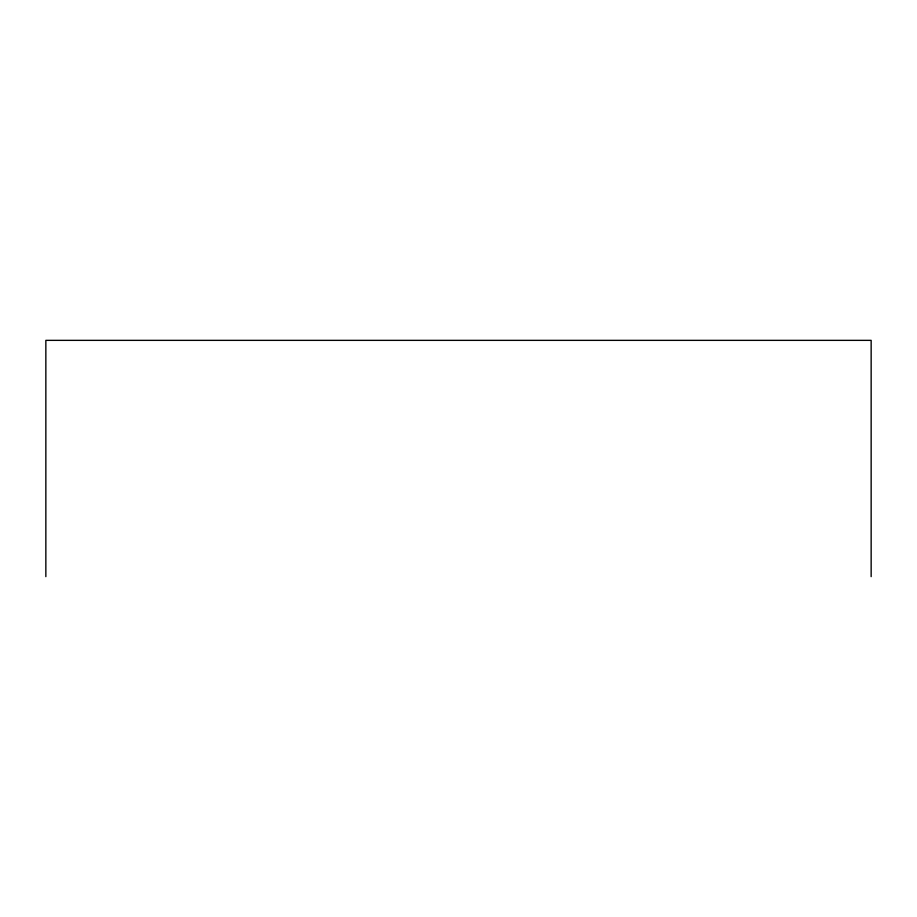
<?xml version="1.0" encoding="UTF-8"?>
<svg xmlns="http://www.w3.org/2000/svg" width="917" height="917" viewBox="0 0 917 917"><rect width="100%" height="100%" fill="white"/><g stroke="black" fill="none" stroke-linecap="round" stroke-linejoin="round"><path stroke-width="1.38" d="M871.15 576.644L871.15 340.356L45.85 340.356L45.85 576.644"/></g></svg>
